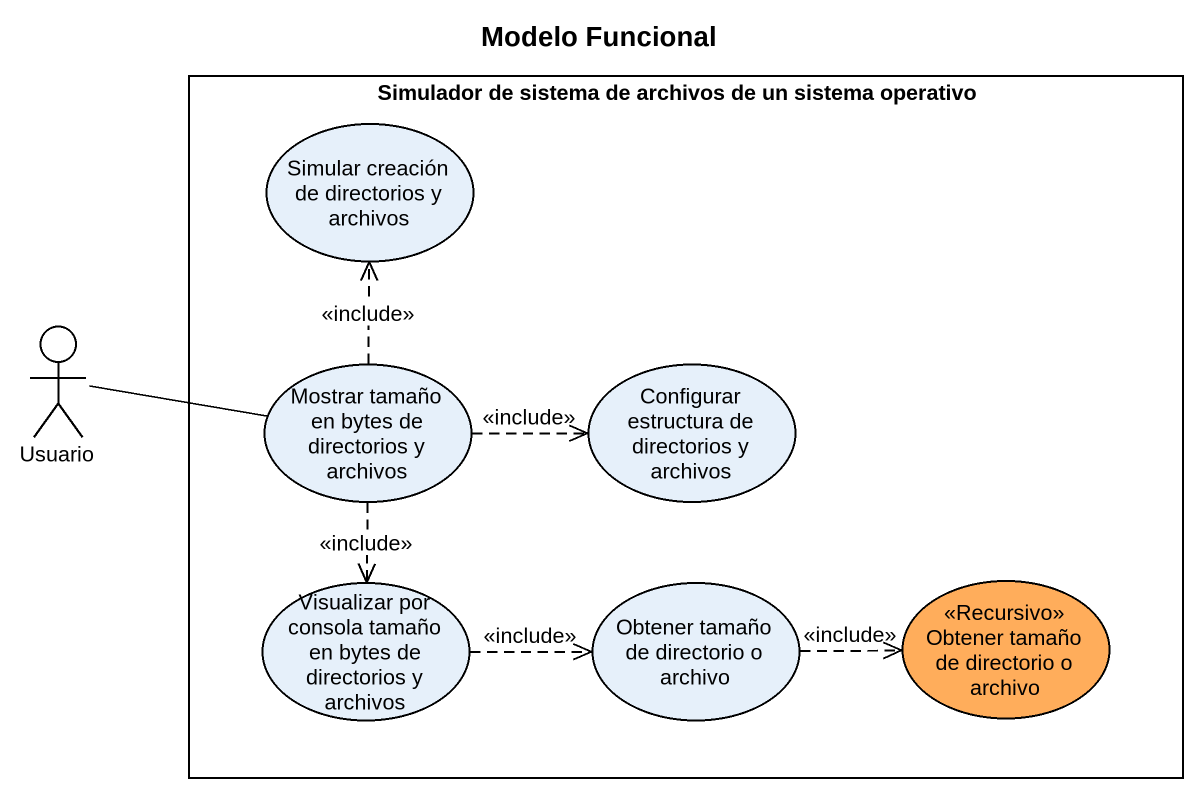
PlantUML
@startuml
title Modelo Funcional
rectangle "Simulador de sistema de archivos de un sistema operativo" as Simulador_de_sistema_de {
  usecase "Simular creación de directorios y archivos" as Simular_creación_de
  usecase "Mostrar tamaño en bytes de directorios y archivos" as Mostrar_tamaño_en_bytes_de
  usecase "Configurar estructura de directorios y archivos" as Configurar_estructura_de
  usecase "Visualizar por consola tamaño en bytes de directorios y archivos" as Visualizar_por_consola
  usecase "Obtener tamaño de directorio o archivo" as Obtener_tamaño_de
  usecase "Obtener tamaño de directorio o archivo" as Obtener_tamaño_de_2 <<Recursivo>> #FFAD5B
}
actor Usuario
Usuario -right- Mostrar_tamaño_en_bytes_de
Mostrar_tamaño_en_bytes_de .up.> Simular_creación_de : <<include>>
Mostrar_tamaño_en_bytes_de .right.> Configurar_estructura_de : <<include>>
Mostrar_tamaño_en_bytes_de ..> Visualizar_por_consola : <<include>>
Visualizar_por_consola .right.> Obtener_tamaño_de : <<include>>
Obtener_tamaño_de .right.> Obtener_tamaño_de_2 : <<include>>
@enduml
